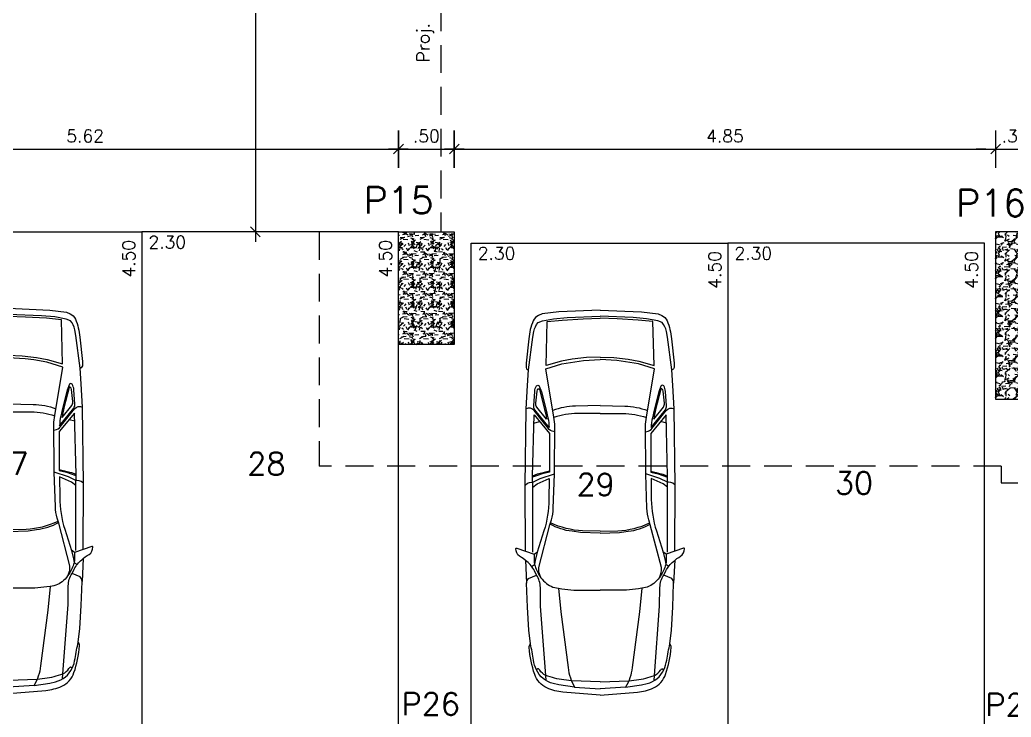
# Model space of a CAD drawing. Header units: millimetres. Extents: x -184.9 to -112.9, y 0.4 to 45.1.
# Drawn here: x -166 to -157.12, y 16.95 to 23.2 of the extents above; entities that cross this region are included whole.
import ezdxf

# ---------------------------------------------------------------- set-up
doc = ezdxf.new("R2010")
doc.units = ezdxf.units.MM
doc.linetypes.add('DASHED2', pattern=[0.375, 0.25, -0.125])
for name, color, linetype in [('COTA', 11, 'Continuous'), ('HACHURA 1', 8, 'Continuous'), ('LINHA', 1, 'Continuous'), ('PAREDE', 7, 'Continuous'), ('PILAR', 21, 'Continuous'), ('PROJECAO', 1, 'DASHED2'), ('TEXTO 1', 3, 'Continuous'), ('TEXTO 2', 2, 'Continuous')]:
    doc.layers.add(name, color=color, linetype=linetype)
doc.styles.add('ROMANS', font='romans.shx')
doc.dimstyles.new('Copy of TICK75', dxfattribs={"dimtxt": 0.1125, "dimasz": 0.08800000000000001, "dimexe": 0.18, "dimexo": 0.0625, "dimgap": 0.07900000000000001, "dimtad": 1, "dimrnd": 0.005, "dimzin": 4, "dimdsep": 46, "dimtxsty": 'ROMANS', "dimblk1": 'TICK', "dimblk2": 'TICK', "dimsah": 1, "dimcen": 0.09, "dimse1": 1, "dimse2": 1, "dimclrd": 256, "dimclrt": 2, "dimaunit": 1, "dimadec": 0, "dimazin": 0, "dimtfac": 1, "dimtix": 1, "dimtmove": 2, "dimatfit": 3, "dimldrblk": 'TICK', "dimfxl": 1, "dimtolj": 1, "dimtzin": 0, "dimlwd": -1, "dimarcsym": 0})
doc.dimstyles.new('TICK75', dxfattribs={"dimtxt": 0.1125, "dimasz": 0.08800000000000001, "dimexe": 0.18, "dimexo": 0.0625, "dimgap": 0.061, "dimtad": 1, "dimrnd": 0.005, "dimzin": 4, "dimdsep": 46, "dimtxsty": 'ROMANS', "dimblk1": 'TICK', "dimblk2": 'TICK', "dimsah": 1, "dimcen": 0.09, "dimse1": 1, "dimse2": 1, "dimclrt": 2, "dimaunit": 1, "dimadec": 0, "dimazin": 0, "dimtfac": 1, "dimtix": 1, "dimtmove": 2, "dimatfit": 3, "dimldrblk": 'TICK', "dimfxl": 1, "dimtolj": 1, "dimtzin": 0, "dimarcsym": 0})

# ---------------------------------------------------------------- blocks, each defined once
blk = doc.blocks.new('TICK')
at = {"layer": 'COTA'}
for p, q in [((0, 1.907592907288972), (0, -1.907600000000002)), ((-1, 0), (1, 0))]:
    blk.add_line(p, q, dxfattribs=at)
at = {"layer": 'COTA', "color": 2}
blk.add_line((0.5, 0.5), (-0.5, -0.5), dxfattribs=at)
blk = doc.blocks.new('*D226')
at = {"layer": 'COTA', "color": 0, "lineweight": -2}
for p, q in [((-157.3423200238877, 22.04138287924556), (-157.4303200238876, 22.04138287924556)), ((-157.2543200238877, 22.04138287924556), (-156.9043200238878, 22.04138287924556)), ((-156.8163200238878, 22.04138287924556), (-156.7283200238878, 22.04138287924556))]:
    blk.add_line(p, q, dxfattribs=at)
at = {"layer": 'Defpoints', "color": 0}
for p in [(-156.9043200238878, 22.04138287924556), (-157.2543200238877, 21.29890395288265), (-156.9043200238878, 21.29890395288265)]:
    blk.add_point(p, dxfattribs=at)
at = {"layer": 'COTA', "color": 0, "lineweight": -2, "xscale": 0.08800000000000001, "yscale": 0.08800000000000001, "zscale": 0.08800000000000001}
blk.add_blockref('TICK', (-157.2543200238877, 22.04138287924556), dxfattribs=at)
at = {"layer": 'COTA', "color": 0, "lineweight": -2, "xscale": 0.08800000000000001, "yscale": 0.08800000000000001, "zscale": 0.08800000000000001, "rotation": 180}
blk.add_blockref('TICK', (-156.9043200238878, 22.04138287924556), dxfattribs=at)
at = {"layer": 'COTA', "color": 2, "insert": (-157.0793200238877, 22.15863287924556), "char_height": 0.1125, "attachment_point": 5, "style": 'ROMANS'}
blk.add_mtext('\\A1;.35', dxfattribs=at)
blk = doc.blocks.new('*D225')
at = {"layer": 'COTA', "color": 0, "lineweight": -2}
blk.add_line((-162.0163200238875, 22.04138287924556), (-157.3423200238877, 22.04138287924556), dxfattribs=at)
at = {"layer": 'Defpoints', "color": 0}
for p in [(-157.2543200238877, 22.04138287924556), (-162.1043200238875, 21.29890395288268), (-157.2543200238877, 21.29890395288265)]:
    blk.add_point(p, dxfattribs=at)
at = {"layer": 'COTA', "color": 0, "lineweight": -2, "xscale": 0.08800000000000001, "yscale": 0.08800000000000001, "zscale": 0.08800000000000001, "rotation": 180}
blk.add_blockref('TICK', (-162.1043200238875, 22.04138287924556), dxfattribs=at)
at = {"layer": 'COTA', "color": 0, "lineweight": -2, "xscale": 0.08800000000000001, "yscale": 0.08800000000000001, "zscale": 0.08800000000000001}
blk.add_blockref('TICK', (-157.2543200238877, 22.04138287924556), dxfattribs=at)
at = {"layer": 'COTA', "color": 2, "insert": (-159.6793200238876, 22.15863287924556), "char_height": 0.1125, "attachment_point": 5, "style": 'ROMANS'}
blk.add_mtext('\\A1;4.85', dxfattribs=at)
blk = doc.blocks.new('*D224')
at = {"layer": 'COTA', "color": 0, "lineweight": -2}
blk.add_line((-162.5163200238875, 22.04138287924556), (-162.1923200238875, 22.04138287924556), dxfattribs=at)
at = {"layer": 'Defpoints', "color": 0}
for p in [(-162.1043200238875, 22.04138287924556), (-162.6043200238875, 21.29890395288268), (-162.1043200238875, 21.29890395288268)]:
    blk.add_point(p, dxfattribs=at)
at = {"layer": 'COTA', "color": 0, "lineweight": -2, "xscale": 0.08800000000000001, "yscale": 0.08800000000000001, "zscale": 0.08800000000000001, "rotation": 180}
blk.add_blockref('TICK', (-162.6043200238875, 22.04138287924556), dxfattribs=at)
at = {"layer": 'COTA', "color": 0, "lineweight": -2, "xscale": 0.08800000000000001, "yscale": 0.08800000000000001, "zscale": 0.08800000000000001}
blk.add_blockref('TICK', (-162.1043200238875, 22.04138287924556), dxfattribs=at)
at = {"layer": 'COTA', "color": 2, "insert": (-162.3543200238875, 22.15863287924556), "char_height": 0.1125, "attachment_point": 5, "style": 'ROMANS'}
blk.add_mtext('\\A1;.50', dxfattribs=at)
blk = doc.blocks.new('*D223')
at = {"layer": 'COTA', "color": 0, "lineweight": -2}
blk.add_line((-168.1303060238896, 22.04138287924556), (-162.6923200238875, 22.04138287924556), dxfattribs=at)
at = {"layer": 'Defpoints', "color": 0}
for p in [(-162.6043200238875, 22.04138287924556), (-168.2183060238896, 21.47832390164538), (-162.6043200238875, 21.29890395288268)]:
    blk.add_point(p, dxfattribs=at)
at = {"layer": 'COTA', "color": 0, "lineweight": -2, "xscale": 0.08800000000000001, "yscale": 0.08800000000000001, "zscale": 0.08800000000000001, "rotation": 180}
blk.add_blockref('TICK', (-168.2183060238896, 22.04138287924556), dxfattribs=at)
at = {"layer": 'COTA', "color": 0, "lineweight": -2, "xscale": 0.08800000000000001, "yscale": 0.08800000000000001, "zscale": 0.08800000000000001}
blk.add_blockref('TICK', (-162.6043200238875, 22.04138287924556), dxfattribs=at)
at = {"layer": 'COTA', "color": 2, "insert": (-165.4113130238885, 22.15863287924556), "char_height": 0.1125, "attachment_point": 5, "style": 'ROMANS'}
blk.add_mtext('\\A1;5.62', dxfattribs=at)
blk = doc.blocks.new('*D24')
at = {"layer": 'COTA'}
blk.add_line((-163.8863029050875, 26.26090395288241), (-163.8863029050875, 21.38690395288268), dxfattribs=at)
at = {"layer": 'Defpoints', "color": 0}
for p in [(-163.4143200238879, 26.34890395288241), (-163.8863029050875, 21.29890395288268), (-163.4143200238879, 21.29890395288268)]:
    blk.add_point(p, dxfattribs=at)
at = {"layer": 'COTA', "xscale": 0.08800000000000001, "yscale": 0.08800000000000001, "zscale": 0.08800000000000001}
for p, rotation in [((-163.8863029050875, 26.34890395288241), 90), ((-163.8863029050875, 21.29890395288268), 270)]:
    blk.add_blockref('TICK', p, dxfattribs=dict(at, rotation=rotation))
at = {"layer": 'COTA', "color": 2, "insert": (-164.0215529050875, 23.82390395288255), "char_height": 0.1125, "attachment_point": 5, "rotation": 90, "style": 'ROMANS'}
blk.add_mtext('\\A1;5.05', dxfattribs=at)
blk = doc.blocks.new('VECTRA_P')
for p, q in [((1.961916044578647, 0.7454139204326111), (1.979962422656069, 0.7223204870060727)), ((1.979962422656069, 0.7223204870060727), (1.985978891584992, 0.7042858849629283)), ((1.985978891584992, 0.7042858849629283), (1.989588754992653, 0.6790374284784093)), ((1.15162914757218, 0.6822805562241001), (1.170250023715052, 0.6528511176516076)), ((1.989588754992653, 0.6790374284784093), (1.990423900686153, 0.671493906475348)), ((1.990423900686153, 0.671493906475348), (2.026474363584001, 0.5958986722658892)), ((2.026474363584001, 0.5958986722658892), (2.072112204241598, 0.4536526510405565)), ((2.068383374160682, 0.6255172471384185), (2.051368606376137, 0.671764355265168)), ((2.080714606053597, 0.581919385452693), (2.068383374160682, 0.6255172471384185)), ((2.57970397046207, 0.6599597216620623), (2.594454901774334, 0.6032199314345235)), ((2.085457364538449, 0.5582249002189883), (2.080714606053597, 0.581919385452693)), ((2.098737148128357, 0.5045626529906713), (2.085457364538449, 0.5582249002189883)), ((2.026474363584001, -0.5958986722660029), (2.072112204241598, -0.4536526510406702)), ((2.080714606053597, -0.5819193854528066), (2.068383374160682, -0.6255172471384185)), ((2.085457364538449, -0.558224900219102), (2.080714606053597, -0.5819193854528066)), ((2.098737148128357, -0.5045626529906713), (2.085457364538449, -0.558224900219102)), ((1.15162914757218, -0.6822805562241001), (1.170250023715052, -0.6528511176517213)), ((1.985978891584992, -0.7042858849629283), (1.989588754992653, -0.679037428478523)), ((1.989588754992653, -0.679037428478523), (1.990423900686153, -0.671493906475348)), ((1.990423900686153, -0.671493906475348), (2.026474363584001, -0.5958986722660029)), ((2.068383374160682, -0.6255172471384185), (2.051368606376137, -0.671764355265168)), ((2.57970397046207, -0.659959721662176), (2.594454901774334, -0.6032199314345235)), ((1.961916044578647, -0.7454139204326111), (1.979962422656069, -0.7223204870060727)), ((1.979962422656069, -0.7223204870060727), (1.985978891584992, -0.7042858849629283))]:
    blk.add_line(p, q)
for points in [[(-0.1320190883282919, 0), (-0.1008528512771925, 0.3712777887999437, -0.08670154319651346), (-0.05929786854237307, 0.5295766547779976, -0.2061370853005027), (0.07575582534574465, 0.6515446477206979, -0.06357708614580351), (0.3432660117429904, 0.7060409657887021, -0.1929015418481739), (0.3793655732205217, 0.6945910887162654), (0.5171960851145485, 0.7108090287478035), (0.7461727013100798, 0.7246750477327168), (0.9844009200173609, 0.7316080572252304, -0.2123161555323496), (1.031544989413998, 0.7122664558220322), (1.064733379409393, 0.6333655615015914), (1.105932718829692, 0.6539484086813445, 0.1044151366488792), (1.200920117955526, 0.7294188256335019, 0.0301351806626627), (1.253563734945978, 0.8014587652172622, -0.2682936796714216), (1.326807051562739, 0.8391939651780831, -0.4785956254922227), (1.33322840580616, 0.8303783016676789), (1.272714654757706, 0.6570473592398685), (1.205592214469572, 0.6575789908431489, 0.07179212366907503), (1.169655606317587, 0.6526825542728147, 0.07499638974959891), (1.055311823190578, 0.6004538237247061, 0.06072865727079466), (0.9932394701028251, 0.5482251102067721, 0.1684271616291917), (0.9344133794095235, 0.4151684846918897), (0.6970827053457818, 0.3922725282805004), (0.1430190510846003, 0.319669689655143, 0.09778805919175905), (-0.0518805754039704, 0.2539442399047402), (-0.02765396015858457, 0.4118647800966073), (-0.01496385400581346, 0.4671945899776802, -0.2331102208790654), (0.121166552410326, 0.6343367594729443, -0.06836519186026477), (0.2170667534214807, 0.6632412582611096, 0.01729510242172204), (0.3793655732205217, 0.6945910887162654, -1.253436740119883)], [(1.302480391907473, 0.7423060514022382), (1.956488019347141, 0.7454784870308231), (2.719981998016639, 0.7363966926600369), (2.953366491197812, 0.724027900315491), (3.109233037354905, 0.7120479754479447), (3.435155155121226, 0.671325304586162), (3.492107656522627, 0.6606554445138499, -0.1399637996152884), (3.579909403339805, 0.6167904471864176), (3.598752007202737, 0.5730169360675745), (3.618832332368783, 0.4626404092400662), (3.629509649335454, 0.3282160887494001), (3.644570521449356, 0)], [(2.491741989655896, 0.4525810770871885), (2.499265473029567, 0.4769270229556923, -0.2003298297804957), (2.54221463858628, 0.5284238978956637), (2.703274031861039, 0.6560932425543342, 0.3624230789309417), (2.719981998016639, 0.7363966926600369, -80.84350076330199)], [(3.705103418840444, 0), (3.687676118608668, 0.4123476542511071), (3.666376141500322, 0.5768040427533379), (3.650885224581053, 0.6135648771266915, 0.1959473859716668), (3.598603413634144, 0.6658039790636394, 0.08120935695297105), (3.41700870031022, 0.709461599704241), (3.175920377006562, 0.7366809606781999), (3.144455636507253, 0.7379122608207354, 0.3157387096905431), (3.104851987431431, 0.7123847035670678, 0.1957327759611312)], [(0, 0), (0.01100997788407199, 0.2846534889434906), (0.01990737984293389, 0.3623728700364381, -0.0682736265983916), (0.06561340932655924, 0.5411331068120262, -0.1604009858186431), (0.1163875355390971, 0.6008365603314587, 0.06879540109318083), (0.1306029470446859, 0.6124578633485953, 0.4314913820364382), (0.1299568178129356, 0.6221422882064189), (0.121166552410326, 0.6343367594729443)], [(0.01380427847098531, 0.5384462209282219), (0.06561340932655924, 0.5411331068120262), (0.7545740267116834, 0.59217929466638), (0.9415556832018055, 0.5951214652479848, 0.1436300784178557), (1.064733379409393, 0.6333655615015914, -3.590325510716907)], [(1.045618133581172, 0.59388372044873), (1.076727934833489, 0.6047294415595843, -0.1328747460121915), (1.14068964302966, 0.6092944024107965), (1.566232963750565, 0.4994861561666539), (1.61415760560368, 0.4854507548602669, 0.06103242020598566), (1.731238507991758, 0.4661977104719881), (2.071216763625834, 0.4536549376532548), (2.569494616824027, 0.4523825266196582), (2.638939209312703, 0.4606149740656065), (3.118040953292134, 0.5408943775357784), (3.16894401815588, 0.3819467633020395), (3.190399290052714, 0.2533203557342176), (3.201126926001141, 0.1648896877585457), (3.212393651159488, 0)], [(1.940061953170733, 0.6712413627540172), (1.973903712108701, 0.6277661184738008), (2.027083576273853, 0.5070015131835817), (1.81919857112964, 0.5094168206165932, -0.07434063790939607), (1.504953777822791, 0.5601379361052068), (1.291541432971783, 0.6263506538005004), (1.209012588917417, 0.646667233878361), (1.170250023715052, 0.6528511176516076)], [(2.534698532370136, 0.5080397249730595), (2.711863858989151, 0.6496561353155812, -0.2146323262784144), (2.749444390069829, 0.659311796173597), (2.89439782008418, 0.65072898652204, -0.1319395890471765), (2.949158005421083, 0.6324904989821789, -0.5639220405625647), (2.948084284509111, 0.6056692188208217), (2.891176627432099, 0.5852850288679292), (2.70864266633707, 0.5370067075473344), (2.630260441439795, 0.519841088243993, -0.04639468910887844), (2.534698532370136, 0.5080397249730595, 1.803463411316748)], [(2.618813082505106, 0.5352526315029991), (2.738148077828868, 0.6295860673130846, -0.2033426459790119), (2.776667617351364, 0.6401514130774331, 0.01387406641713885), (2.89751316936087, 0.6273220561341759, -0.2240254394216894), (2.918661142458333, 0.6152473752605374, -0.4267739444706883), (2.91647181800986, 0.6041927179279583), (2.715002453122445, 0.5522516273764495, -0.03871868372115205), (2.618813082505106, 0.5352526315029991, -4.743429449944328)], [(1.481285098968407, 0), (1.489861314243534, 0.1939859806047934), (1.500581560900347, 0.2796779036804082, -0.09356540660945266), (1.570813820307233, 0.498144588288028, -2.549356773437184)], [(1.500579436852966, 0), (1.506612150256963, 0.174864119810195, -0.1047644017369665), (1.585753946143235, 0.4937691635885813, 2.883450233120003)], [(2.675595540450946, 0), (2.67368617143126, 0.2247297064131999, 0.07648709176800697), (2.635403330633146, 0.4601958062893345, 15.10237595603503)], [(2.753879311264434, 0), (2.748151234121508, 0.245715505041403, 0.08483540131401172), (2.704118509171327, 0.4715365692737805, 10.94108114347921)], [(-0.1320190883282919, 0), (-0.1008528512771925, -0.3712777888000574, 0.08670154319651346), (-0.05929786854237307, -0.5295766547779976, 0.2061370853005027), (0.07575582534574465, -0.6515446477206979, 0.06357708614580351), (0.3432660117429904, -0.7060409657888158, 0.1929015418481739), (0.3793655732205217, -0.6945910887162654), (0.5171960851145485, -0.7108090287478035), (0.7461727013100798, -0.7246750477328305), (0.9844009200173609, -0.731608057225344, 0.2123161555323496), (1.031544989413998, -0.7122664558220322), (1.064733379409393, -0.6333655615017051), (1.105932718829692, -0.6539484086813445, -0.1044151366488792), (1.200920117955526, -0.7294188256335019, -0.0301351806626627), (1.253563734945978, -0.8014587652172622, 0.2682936796714216), (1.326807051562739, -0.8391939651781968, 0.4785956254922227), (1.33322840580616, -0.8303783016676789), (1.272714654757706, -0.6570473592399821), (1.205592214469572, -0.6575789908432625, -0.07179212366907503), (1.169655606317587, -0.6526825542728147, -0.07499638974959891), (1.055311823190578, -0.6004538237247061, -0.06072865727079466), (0.9932394701028251, -0.5482251102067721, -0.1684271616291917), (0.9344133794095235, -0.4151684846920034), (0.6970827053457818, -0.3922725282806141), (0.1430190510846003, -0.3196696896552567, -0.09778805919175905), (-0.0518805754039704, -0.2539442399048539), (-0.02765396015858457, -0.411864780096721), (-0.01496385400581346, -0.4671945899776802, 0.2331102208790654), (0.121166552410326, -0.634336759473058, 0.06836519186026477), (0.2170667534214807, -0.6632412582611096, -0.01729510242172204), (0.3793655732205217, -0.6945910887162654, 1.253436740119883)], [(0, 0), (0.01100997788407199, -0.2846534889434906), (0.01990737984293389, -0.3623728700365518, 0.0682736265983916), (0.06561340932655924, -0.5411331068120262, 0.1604009858186431), (0.1163875355390971, -0.6008365603314587, -0.06879540109318083), (0.1306029470446859, -0.612457863348709, -0.4314913820364382), (0.1299568178129356, -0.6221422882065326), (0.121166552410326, -0.634336759473058)], [(1.045618133581172, -0.59388372044873), (1.076727934833489, -0.6047294415595843, 0.1328747460121915), (1.14068964302966, -0.6092944024107965), (1.566232963750565, -0.4994861561666539), (1.61415760560368, -0.4854507548602669, -0.06103242020598566), (1.731238507991758, -0.4661977104719881), (2.071216763625834, -0.4536549376533685), (2.569494616824027, -0.4523825266196582), (2.638939209312703, -0.4606149740657202), (3.118040953292134, -0.5408943775357784), (3.16894401815588, -0.3819467633021532), (3.190399290052714, -0.2533203557342176), (3.201126926001141, -0.1648896877585457), (3.212393651159488, 0)], [(1.302480391907473, -0.7423060514022382), (1.956488019347141, -0.7454784870308231), (2.719981998016639, -0.7363966926601506), (2.953366491197812, -0.724027900315491), (3.109233037354905, -0.7120479754479447), (3.435155155121226, -0.671325304586162), (3.492107656522627, -0.6606554445139636, 0.1399637996152884), (3.579909403339805, -0.6167904471865313), (3.598752007202737, -0.5730169360675745), (3.618832332368783, -0.4626404092401799), (3.629509649335454, -0.3282160887496275), (3.644570521449356, 0)], [(1.481285098968407, 0), (1.489861314243534, -0.1939859806049071), (1.500581560900347, -0.2796779036805219, 0.09356540660945266), (1.570813820307233, -0.498144588288028, 2.549356773437184)], [(1.500579436852966, 0), (1.506612150256963, -0.1748641198103087, 0.1047644017369665), (1.585753946143235, -0.4937691635886949, -2.883450233120003)], [(2.675595540450946, 0), (2.67368617143126, -0.2247297064133136, -0.07648709176800697), (2.635403330633146, -0.4601958062894482, -15.10237595603503)], [(2.753879311264434, 0), (2.748151234121508, -0.245715505041403, -0.08483540131401172), (2.704118509171327, -0.4715365692737805, -10.94108114347921)], [(3.705103418840444, 0), (3.687676118608668, -0.4123476542511071), (3.666376141500322, -0.5768040427534515), (3.650885224581053, -0.6135648771266915, -0.1959473859716668), (3.598603413634144, -0.6658039790637531, -0.08120935695297105), (3.41700870031022, -0.7094615997043547), (3.175920377006562, -0.7366809606781999), (3.144455636507253, -0.7379122608207354, -0.3157387096905431), (3.104851987431431, -0.7123847035671815, -0.1957327759611312)], [(2.491741989655896, -0.4525810770871885), (2.499265473029567, -0.4769270229556923, 0.2003298297804957), (2.54221463858628, -0.5284238978957774), (2.703274031861039, -0.6560932425543342, -0.3624230789309417), (2.719981998016639, -0.7363966926601506, 80.84350076330199)], [(0.01380427847098531, -0.5384462209282219), (0.06561340932655924, -0.5411331068120262), (0.7545740267116834, -0.5921792946664937), (0.9415556832018055, -0.5951214652480985, -0.1436300784178557), (1.064733379409393, -0.6333655615017051, 3.590325510716907)], [(1.940061953170733, -0.6712413627541309), (1.973903712108701, -0.6277661184738008), (2.027083576273853, -0.5070015131836954), (1.81919857112964, -0.5094168206165932, 0.07434063790939607), (1.504953777822791, -0.5601379361052068), (1.291541432971783, -0.6263506538005004), (1.209012588917417, -0.646667233878361), (1.170250023715052, -0.6528511176517213)], [(2.534698532370136, -0.5080397249730595), (2.711863858989151, -0.6496561353156949, 0.2146323262784144), (2.749444390069829, -0.6593117961737107), (2.89439782008418, -0.6507289865221537, 0.1319395890471765), (2.949158005421083, -0.6324904989821789, 0.5639220405625647), (2.948084284509111, -0.6056692188208217), (2.891176627432099, -0.5852850288680429), (2.70864266633707, -0.5370067075474481), (2.630260441439795, -0.5198410882441067, 0.04639468910887844), (2.534698532370136, -0.5080397249730595, -1.803463411316748)], [(2.618813082505106, -0.5352526315029991), (2.738148077828868, -0.6295860673130846, 0.2033426459790119), (2.776667617351364, -0.6401514130775467, -0.01387406641713885), (2.89751316936087, -0.6273220561342896, 0.2240254394216894), (2.918661142458333, -0.6152473752606511, 0.4267739444706883), (2.91647181800986, -0.6041927179279583), (2.715002453122445, -0.5522516273766769, 0.03871868372115205), (2.618813082505106, -0.5352526315029991, 4.743429449944328)]]:
    blk.add_lwpolyline(points, format="xyb")
for points in [[(1.212392335146291, 0.74363472035634), (0.9844009200173609, 0.7316080572252304)], [(1.272714654757706, 0.6570473592398685), (1.297673131656929, 0.6244482501025459)], [(1.294064591853857, 0.6693665426258804), (1.940061953170733, 0.6712413627540172), (2.050083299866142, 0.6717930729574846), (2.66005630893266, 0.6581644038028571), (2.476662228310715, 0.5045626529906713), (2.088298292876033, 0.5045626529906713), (2.072177610864721, 0.5781282596408346), (2.059846408887942, 0.6150916681859826), (2.03991356029573, 0.6717420760440973)], [(3.23704989238399, 0), (3.231188897740527, 0.1366836483657607), (3.214458973123207, 0.2773760684380022), (3.195316758914156, 0.3836347962494528), (3.152778491820179, 0.5387725514564181), (3.590922589038996, 0.5260215163808653), (3.605810964572182, 0.3772592872267069), (3.618572450683615, 0.168992159598929), (3.622826289359487, 0)], [(-0.0518805754039704, 0.2539442399047402), (-0.06750177720167017, 0)], [(-0.0518805754039704, -0.2539442399048539), (-0.06750177720167017, 0)], [(3.23704989238399, 0), (3.231188897740527, -0.1366836483658744), (3.214458973123207, -0.2773760684380022), (3.195316758914156, -0.3836347962494528), (3.152778491820179, -0.5387725514565318), (3.590922589038996, -0.5260215163809789), (3.605810964572182, -0.3772592872268206), (3.618572450683615, -0.168992159598929), (3.622826289359487, 0)], [(1.294064591853857, -0.6693665426258804), (1.940061953170733, -0.6712413627541309), (2.050083299866142, -0.6717930729574846), (2.66005630893266, -0.6581644038029708), (2.476662228310715, -0.5045626529906713), (2.088298292876033, -0.5045626529906713), (2.072177610864721, -0.5781282596408346), (2.059846408887942, -0.6150916681859826), (2.03991356029573, -0.671742076044211)], [(1.272714654757706, -0.6570473592399821), (1.297673131656929, -0.6244482501025459)], [(1.212392335146291, -0.74363472035634), (0.9844009200173609, -0.731608057225344)]]:
    blk.add_lwpolyline(points)
for points in [[(0.9344133794095235, 0.4151684846918897, 0), (0.9293419320706562, 0.3808266873643333, 0), (0.916062627139322, 0.2630692569108533, 0), (0.916062627139322, 0, 0)], [(0.9344133794095235, -0.4151684846920034, 0), (0.9293419320706562, -0.380826687364447, 0), (0.916062627139322, -0.2630692569109669, 0), (0.916062627139322, 0, 0)]]:
    blk.add_polyline3d(points)
blk = doc.blocks.new('ESTRUTURA(20-03-2019)')
at = {"layer": 'HACHURA 1'}
h = blk.add_hatch(dxfattribs=at)
h.set_pattern_fill('GRAVEL', color=256, scale=0.007, style=0)
h.set_pattern_definition([(228.0128, (-1534.908619496162, 91.48711716250489), (-1.422401208612721, -1.60020196626588), [0.02392047, -2.368135]), (184.9697, (-1534.924621496162, 91.46933716250489), (2.133603451432539, 0.1777987452771221), [0.04104835, -4.06378]), (132.5104, (-1534.965515496162, 91.46578116250488), (1.777998706283219, -1.955801910472229), [0.02894374, -2.865429]), (267.2737, (-1535.034857496162, 91.42133116250488), (0.1777992279579721, 3.55599885573565), [0.03738035, -3.700648]), (292.8337, (-1535.036635496162, 91.38399316250488), (-0.8890025238851333, 2.133601213103578), [0.03665438, -3.628786]), (357.2737, (-1535.022411496162, 91.35021116250488), (-3.55599885573565, 0.1777992279579723), [0.03738035, -3.700648]), (37.6942, (-1534.985073496162, 91.34843316250489), (-2.311401460286795, -1.777998414988943), [0.04943357999999999, -4.893917000000001]), (72.2553, (-1534.945957496162, 91.37865916250489), (1.244602489582704, 3.911601134422548), [0.0466704, -4.620371]), (121.4296, (-1534.931733496162, 91.42310916250489), (-1.422400366468514, 2.311397281198088), [0.03750691, -3.713185]), (175.2364, (-1534.951291496162, 91.45511316250489), (1.955798463713812, -0.1777983313904809), [0.0428199099999996, -2.098172999999974]), (222.3974, (-1534.993963496162, 91.45866916250488), (-2.13360006420678, -1.955797455544588), [0.05537546, -5.482176]), (138.8141, (-1534.858835496163, 91.41955316250488), (-1.244599207195732, 1.06679835899868), [0.01890035, -1.871142]), (171.4692, (-1534.873059496163, 91.43199916250488), (2.311396471691398, -0.3556008960031989), [0.03595773999999959, -3.559821999999974]), (225, (-1534.908619496162, 91.43733316250488), (-3.730349362740526e-17, -0.1777998788090138), [0.02514463, -0.2263023]), (203.1986, (-1534.921065496163, 91.45866916250488), (0.8890029977913583, 0.3556015592014385), [0.01354087, -1.340542]), (291.8014, (-1534.933511496162, 91.45333516250489), (-0.1778001247326156, 0.5334003436112306), [0.01914962, -0.9383360000000001]), (30.9638, (-1534.926399496163, 91.43555516250488), (0.5333994368365759, 0.3556002771062386), [0.0311023999999998, -1.005640999999987]), (161.5651, (-1534.899729496162, 91.45155716250488), (0.3556001622726687, -0.1777997355725554), [0.02249009, -0.539763]), (16.38950000000001, (-1535.036635496162, 91.45333516250489), (1.778000980977855, 0.5333988904977464), [0.03150616000000001, -3.119116]), (70.3462, (-1535.006409496162, 91.46222516250488), (-0.7111980182073556, -1.95579723419815), [0.02643193, -2.616754]), (293.1986, (-1534.899729496162, 91.48711716250489), (-0.3556015592014385, 0.8890029977913584), [0.0270816, -1.327004]), (343.6105, (-1534.889061496162, 91.46222516250488), (-1.778000980977855, 0.5333988904977468), [0.0315061599999996, -3.119115999999974]), (339.444, (-1535.036635496162, 91.34309916250488), (-0.8890011034979137, 0.3555995685235097), [0.03038245, -1.488739]), (294.7751, (-1535.008187496162, 91.33243116250489), (-0.8889979282538788, 1.955799091830967), [0.0254570399999998, -2.520251999999974]), (66.80140000000002, (-1534.897951496162, 91.30931716250488), (0.3556015592014388, 0.8890029977913583), [0.0270816, -1.327004]), (17.35400000000001, (-1534.887283496163, 91.33420916250488), (-2.311400124730197, -0.7111989272923943), [0.02980481, -2.950667999999999]), (69.444, (-1534.985073496162, 91.30931716250488), (-0.3555995685235101, -0.8890011034979135), [0.01519126, -1.503936]), (101.3098999999999, (-1534.908619496162, 91.30931716250488), (-0.1777991224021144, 0.7111977222631835), [0.009066049999999905, -0.8975399999999939]), (165.9638, (-1534.910397496162, 91.31820716250488), (0.5334003748288021, -0.1777996922886549), [0.03665438, -0.6964335]), (186.0090000000001, (-1534.945957496162, 91.32709716250488), (1.777997378109956, 0.1777995847983501), [0.03396869, -3.362898]), (303.6901, (-1534.926399496163, 91.41955316250488), (-0.1778000609915063, 0.3555996569462287), [0.02564268, -0.6154246]), (353.1572, (-1534.912175496162, 91.39821716250488), (3.02260124996504, -0.3556015926158388), [0.04476898999999999, -4.43212]), (60.94540000000001, (-1534.867725496162, 91.39288316250489), (-0.7111983456080363, -1.244597032758389), [0.01830556, -1.812258]), (90, (-1534.858835496163, 91.40888516250489), (-0.1778, 0.1778), [0.010668, -0.167132]), (120.2564, (-1534.949513496163, 91.33243116250489), (0.7111984926785277, -1.244599372273429), [0.02470069, -2.445373]), (48.01279999999999, (-1534.961959496162, 91.35376716250488), (1.42240120861272, 1.600201966265881), [0.04784101, -2.344216]), (0, (-1534.929955496162, 91.38932716250488), (0.1778, 0.1778), [0.046228, -0.131572]), (325.3048, (-1534.883727496162, 91.38932716250488), (-1.777996919366758, 1.244600118333933), [0.0281127, -2.783151]), (254.0546, (-1534.860613496162, 91.37332516250488), (-0.1778004535791032, -0.7112016942242539), [0.02588803, -1.268519]), (207.646, (-1534.867725496162, 91.34843316250489), (-3.37819881343159, -1.778001118230637), [0.04215015, -4.172875]), (175.4261, (-1534.905063496162, 91.32887516250489), (-2.311400532332326, 0.1777991397853624), [0.0445920299999996, -4.414605999999949]), (175.4261, (-1534.905063496162, 91.32887516250489), (-2.311400532332326, 0.1777991397853624), [0.0445920299999996, -4.414605999999949])])
h.paths.add_polyline_path([(-34.66999999999848, 1.210000000000008), (-35.16999999999848, 1.210000000000008), (-35.16999999999848, 0.2000000000000739), (-34.66999999999848, 0.2000000000000739)])
h = blk.add_hatch(dxfattribs=at)
h.set_pattern_fill('GRAVEL', color=256, scale=0.007, style=0)
h.set_pattern_definition([(228.0128, (-20.84322034168384, 156.3000683563207), (-1.422401208612721, -1.60020196626588), [0.02392047, -2.368135]), (184.9697, (-20.85922234168384, 156.2822883563207), (2.133603451432539, 0.1777987452771221), [0.04104835, -4.06378]), (132.5104, (-20.90011634168383, 156.2787323563207), (1.777998706283219, -1.955801910472229), [0.02894374, -2.865429]), (267.2737, (-20.96945834168383, 156.2342823563207), (0.1777992279579721, 3.55599885573565), [0.03738035, -3.700648]), (292.8337, (-20.97123634168383, 156.1969443563207), (-0.8890025238851333, 2.133601213103578), [0.03665438, -3.628786]), (357.2737, (-20.95701234168384, 156.1631623563207), (-3.55599885573565, 0.1777992279579723), [0.03738035, -3.700648]), (37.6942, (-20.91967434168383, 156.1613843563207), (-2.311401460286795, -1.777998414988943), [0.04943357999999999, -4.893917000000001]), (72.2553, (-20.88055834168383, 156.1916103563207), (1.244602489582704, 3.911601134422548), [0.0466704, -4.620371]), (121.4296, (-20.86633434168384, 156.2360603563207), (-1.422400366468514, 2.311397281198088), [0.03750691, -3.713185]), (175.2364, (-20.88589234168384, 156.2680643563207), (1.955798463713812, -0.1777983313904809), [0.04281990999999996, -2.098172999999997]), (222.3974, (-20.92856434168383, 156.2716203563207), (-2.13360006420678, -1.955797455544588), [0.05537546, -5.482176]), (138.8141, (-20.79343634168383, 156.2325043563207), (-1.244599207195732, 1.06679835899868), [0.01890035, -1.871142]), (171.4692, (-20.80766034168384, 156.2449503563207), (2.311396471691398, -0.3556008960031989), [0.03595773999999995, -3.559821999999997]), (225, (-20.84322034168384, 156.2502843563207), (-3.730349362740526e-17, -0.1777998788090138), [0.02514463, -0.2263023]), (203.1986, (-20.85566634168383, 156.2716203563207), (0.8890029977913583, 0.3556015592014385), [0.01354087, -1.340542]), (291.8014, (-20.86811234168383, 156.2662863563207), (-0.1778001247326156, 0.5334003436112306), [0.01914962, -0.9383360000000001]), (30.9638, (-20.86100034168383, 156.2485063563207), (0.5333994368365759, 0.3556002771062386), [0.03110239999999998, -1.005640999999999]), (161.5651, (-20.83433034168383, 156.2645083563207), (0.3556001622726687, -0.1777997355725554), [0.02249009, -0.539763]), (16.38950000000001, (-20.97123634168383, 156.2662863563207), (1.778000980977855, 0.5333988904977464), [0.03150616000000001, -3.119116]), (70.3462, (-20.94101034168384, 156.2751763563207), (-0.7111980182073556, -1.95579723419815), [0.02643193, -2.616754]), (293.1986, (-20.83433034168383, 156.3000683563207), (-0.3556015592014385, 0.8890029977913584), [0.0270816, -1.327004]), (343.6105, (-20.82366234168384, 156.2751763563207), (-1.778000980977855, 0.5333988904977468), [0.03150615999999996, -3.119115999999997]), (339.444, (-20.97123634168383, 156.1560503563207), (-0.8890011034979137, 0.3555995685235097), [0.03038245, -1.488739]), (294.7751, (-20.94278834168383, 156.1453823563207), (-0.8889979282538788, 1.955799091830967), [0.02545703999999998, -2.520251999999997]), (66.80140000000002, (-20.83255234168383, 156.1222683563207), (0.3556015592014388, 0.8890029977913583), [0.0270816, -1.327004]), (17.35400000000001, (-20.82188434168383, 156.1471603563207), (-2.311400124730197, -0.7111989272923943), [0.02980481, -2.950667999999999]), (69.444, (-20.91967434168383, 156.1222683563207), (-0.3555995685235101, -0.8890011034979135), [0.01519126, -1.503936]), (101.3098999999999, (-20.84322034168384, 156.1222683563207), (-0.1777991224021144, 0.7111977222631835), [0.009066049999999996, -0.8975399999999997]), (165.9638, (-20.84499834168383, 156.1311583563207), (0.5334003748288021, -0.1777996922886549), [0.03665438, -0.6964335]), (186.0090000000001, (-20.88055834168383, 156.1400483563207), (1.777997378109956, 0.1777995847983501), [0.03396869, -3.362898]), (303.6901, (-20.86100034168383, 156.2325043563207), (-0.1778000609915063, 0.3555996569462287), [0.02564268, -0.6154246]), (353.1572, (-20.84677634168384, 156.2111683563207), (3.02260124996504, -0.3556015926158388), [0.04476898999999999, -4.43212]), (60.94540000000001, (-20.80232634168383, 156.2058343563207), (-0.7111983456080363, -1.244597032758389), [0.01830556, -1.812258]), (90, (-20.79343634168383, 156.2218363563207), (-0.1778, 0.1778), [0.010668, -0.167132]), (120.2564, (-20.88411434168383, 156.1453823563207), (0.7111984926785277, -1.244599372273429), [0.02470069, -2.445373]), (48.01279999999999, (-20.89656034168383, 156.1667183563207), (1.42240120861272, 1.600201966265881), [0.04784101, -2.344216]), (0, (-20.86455634168383, 156.2022783563207), (0.1778, 0.1778), [0.046228, -0.131572]), (325.3048, (-20.81832834168383, 156.2022783563207), (-1.777996919366758, 1.244600118333933), [0.0281127, -2.783151]), (254.0546, (-20.79521434168383, 156.1862763563207), (-0.1778004535791032, -0.7112016942242539), [0.02588803, -1.268519]), (207.646, (-20.80232634168383, 156.1613843563207), (-3.37819881343159, -1.778001118230637), [0.04215015, -4.172875]), (175.4261, (-20.83966434168384, 156.1418263563207), (-2.311400532332326, 0.1777991397853624), [0.04459202999999996, -4.414605999999995]), (175.4261, (-20.83966434168384, 156.1418263563207), (-2.311400532332326, 0.1777991397853624), [0.04459202999999996, -4.414605999999995])])
h.paths.add_polyline_path([(-29.46999999999866, 1.20999999999998), (-29.81999999999866, 1.20999999999998), (-29.81999999999866, -0.2900000000000205), (-29.46999999999866, -0.2900000000000205)])
at = {"layer": 'PILAR'}
for points in [[(-34.66999999999848, 1.210000000000008), (-34.66999999999848, 0.2000000000000739), (-35.16999999999848, 0.2000000000000739), (-35.16999999999848, 1.210000000000008), (-34.66999999999848, 1.210000000000008)], [(-29.46999999999866, -0.2900000000000205), (-29.46999999999866, 1.20999999999998), (-29.81999999999866, 1.20999999999998), (-29.81999999999866, -0.2900000000000205), (-29.46999999999866, -0.2900000000000205)]]:
    blk.add_lwpolyline(points, dxfattribs=at)
at = {"layer": 'PROJECAO', "color": 11}
for p, q in [((-34.78999999999746, 6.260000000000019), (-34.78999999999746, 1.210000000000008)), ((-35.87999999999806, 1.210000000000008), (-35.87999999999806, -0.8899999999998442)), ((-35.16999999999848, 1.210000000000008), (-35.87999999999806, 1.210000000000008)), ((-29.76999999999884, -0.8899999999996169), (-35.87999999999852, -0.8899999999996169)), ((-29.76999999999884, -0.8899999999996169), (-29.76999999999884, -1.03999999999985)), ((-29.76999999999884, -1.03999999999985), (-29.46999999999866, -1.03999999999985))]:
    blk.add_line(p, q, dxfattribs=at)

msp = doc.modelspace()

# ---------------------------------------------------------------- linework, layer by layer
at = {"layer": 'LINHA'}
msp.add_lwpolyline([(-167.2043200238874, 17.24424043472288), (-167.2043200238874, 21.29890395288268), (-164.9043200238874, 21.29890395288268), (-164.9043200238874, 16.79890395288268), (-167.0613343587388, 16.79890395288268)], dxfattribs=at)
for points in [[(-162.6043200238875, 16.79890395288268), (-162.6043200238875, 21.29890395288268), (-164.9043200238874, 21.29890395288268), (-164.9043200238874, 16.79890395288268)], [(-161.9543200238876, 16.69890395288263), (-161.9543200238876, 21.19890395288263), (-159.6543200238877, 21.19890395288263), (-159.6543200238877, 16.69890395288263)], [(-157.3543200238877, 16.69890395288263), (-157.3543200238877, 21.19890395288263), (-159.6543200238877, 21.19890395288263), (-159.6543200238877, 16.69890395288263)]]:
    msp.add_lwpolyline(points, close=True, dxfattribs=at)
at = {"layer": 'PROJECAO', "color": 11}
for p, q in [((-162.6043200238875, 21.29890395288268), (-163.3143200238871, 21.29890395288268)), ((-163.3143200238871, 21.29890395288268), (-163.3143200238871, 19.19890395288283)), ((-157.2043200238878, 19.19890395288306), (-163.3143200238875, 19.19890395288306))]:
    msp.add_line(p, q, dxfattribs=at)

# ---------------------------------------------------------------- block references
at = {"layer": 'HACHURA 1', "xscale": -0.9, "yscale": 0.9, "zscale": 0.9, "rotation": 270}
for p in [(-166.0980155281556, 17.27897487393327), (-160.7977430758848, 17.26368018051613)]:
    msp.add_blockref('VECTRA_P', p, dxfattribs=at)
at = {"layer": 'PAREDE'}
msp.add_blockref('ESTRUTURA(20-03-2019)', (-127.434320023889, 20.08890395288267), dxfattribs=at)

# ---------------------------------------------------------------- texts
at = {"layer": 'TEXTO 1', "color": 0, "style": 'ROMANS'}
for s, p in [('P15', (-162.9173983076917, 21.4624016129317)), ('P16', (-157.6091269340114, 21.43763344401012))]:
    msp.add_text(s, height=0.24, dxfattribs=at).set_placement(p)
at = {"layer": 'TEXTO 1', "style": 'ROMANS'}
for s, p in [('27', (-166.2590136668237, 19.12007510296499)), ('28', (-163.9590136668237, 19.12007510296499)), ('29', (-161.0090136668239, 18.93405199973017)), ('30', (-158.6946939318559, 18.94802889649546)), ('P26', (-162.576446345929, 16.96625486277392)), ('P27', (-157.3456517336832, 16.95913971092375))]:
    msp.add_text(s, height=0.2, dxfattribs=at).set_placement(p)
at = {"layer": 'TEXTO 2', "style": 'ROMANS'}
for s, p in [('Proj. Pavimento Tipo', (-162.327370564238, 22.81907642708458)), ('4.50', (-164.9646075667508, 20.8894883699071)), ('4.50', (-162.6646075667509, 20.8894883699071)), ('4.50', (-159.7146075667511, 20.78948836990705)), ('4.50', (-157.4146075667511, 20.78948836990705))]:
    msp.add_text(s, height=0.1125, rotation=90, dxfattribs=at).set_placement(p)
for p in [(-164.8442025516992, 21.15039233570843), (-161.8942025516994, 21.05039233570838), (-159.5942025516994, 21.05039233570838)]:
    msp.add_text('2.30', height=0.1125, dxfattribs=at).set_placement(p)

# ---------------------------------------------------------------- dimensions: what is measured, and where the dimension line sits
at = {"layer": 'COTA'}
dim = msp.add_linear_dim(base=(-163.8863029050875, 21.29890395288268), p1=(-163.4143200238879, 26.34890395288241), p2=(-163.4143200238879, 21.29890395288268), angle=90, dimstyle='Copy of TICK75', dxfattribs=at)
dim.commit()
dim.dimension.update_dxf_attribs({"geometry": '*D24', "text_midpoint": (-164.0215529050875, 23.82390395288255)})
for base, p1, p2, picture, middle in [((-162.6043200238875, 22.04138287924556), (-168.2183060238896, 21.47832390164538), (-162.6043200238875, 21.29890395288268), '*D223', (-165.4113130238885, 22.15863287924556)), ((-162.1043200238875, 22.04138287924556), (-162.6043200238875, 21.29890395288268), (-162.1043200238875, 21.29890395288268), '*D224', (-162.3543200238875, 22.15863287924556)), ((-157.2543200238877, 22.04138287924556), (-162.1043200238875, 21.29890395288268), (-157.2543200238877, 21.29890395288265), '*D225', (-159.6793200238876, 22.15863287924556)), ((-156.9043200238878, 22.04138287924556), (-157.2543200238877, 21.29890395288265), (-156.9043200238878, 21.29890395288265), '*D226', (-157.0793200238877, 22.15863287924556))]:
    dim = msp.add_linear_dim(base=base, p1=p1, p2=p2, dimstyle='TICK75', dxfattribs=at)
    dim.commit()
    dim.dimension.update_dxf_attribs({"geometry": picture, "text_midpoint": middle})

doc.saveas('drawing.dxf')
